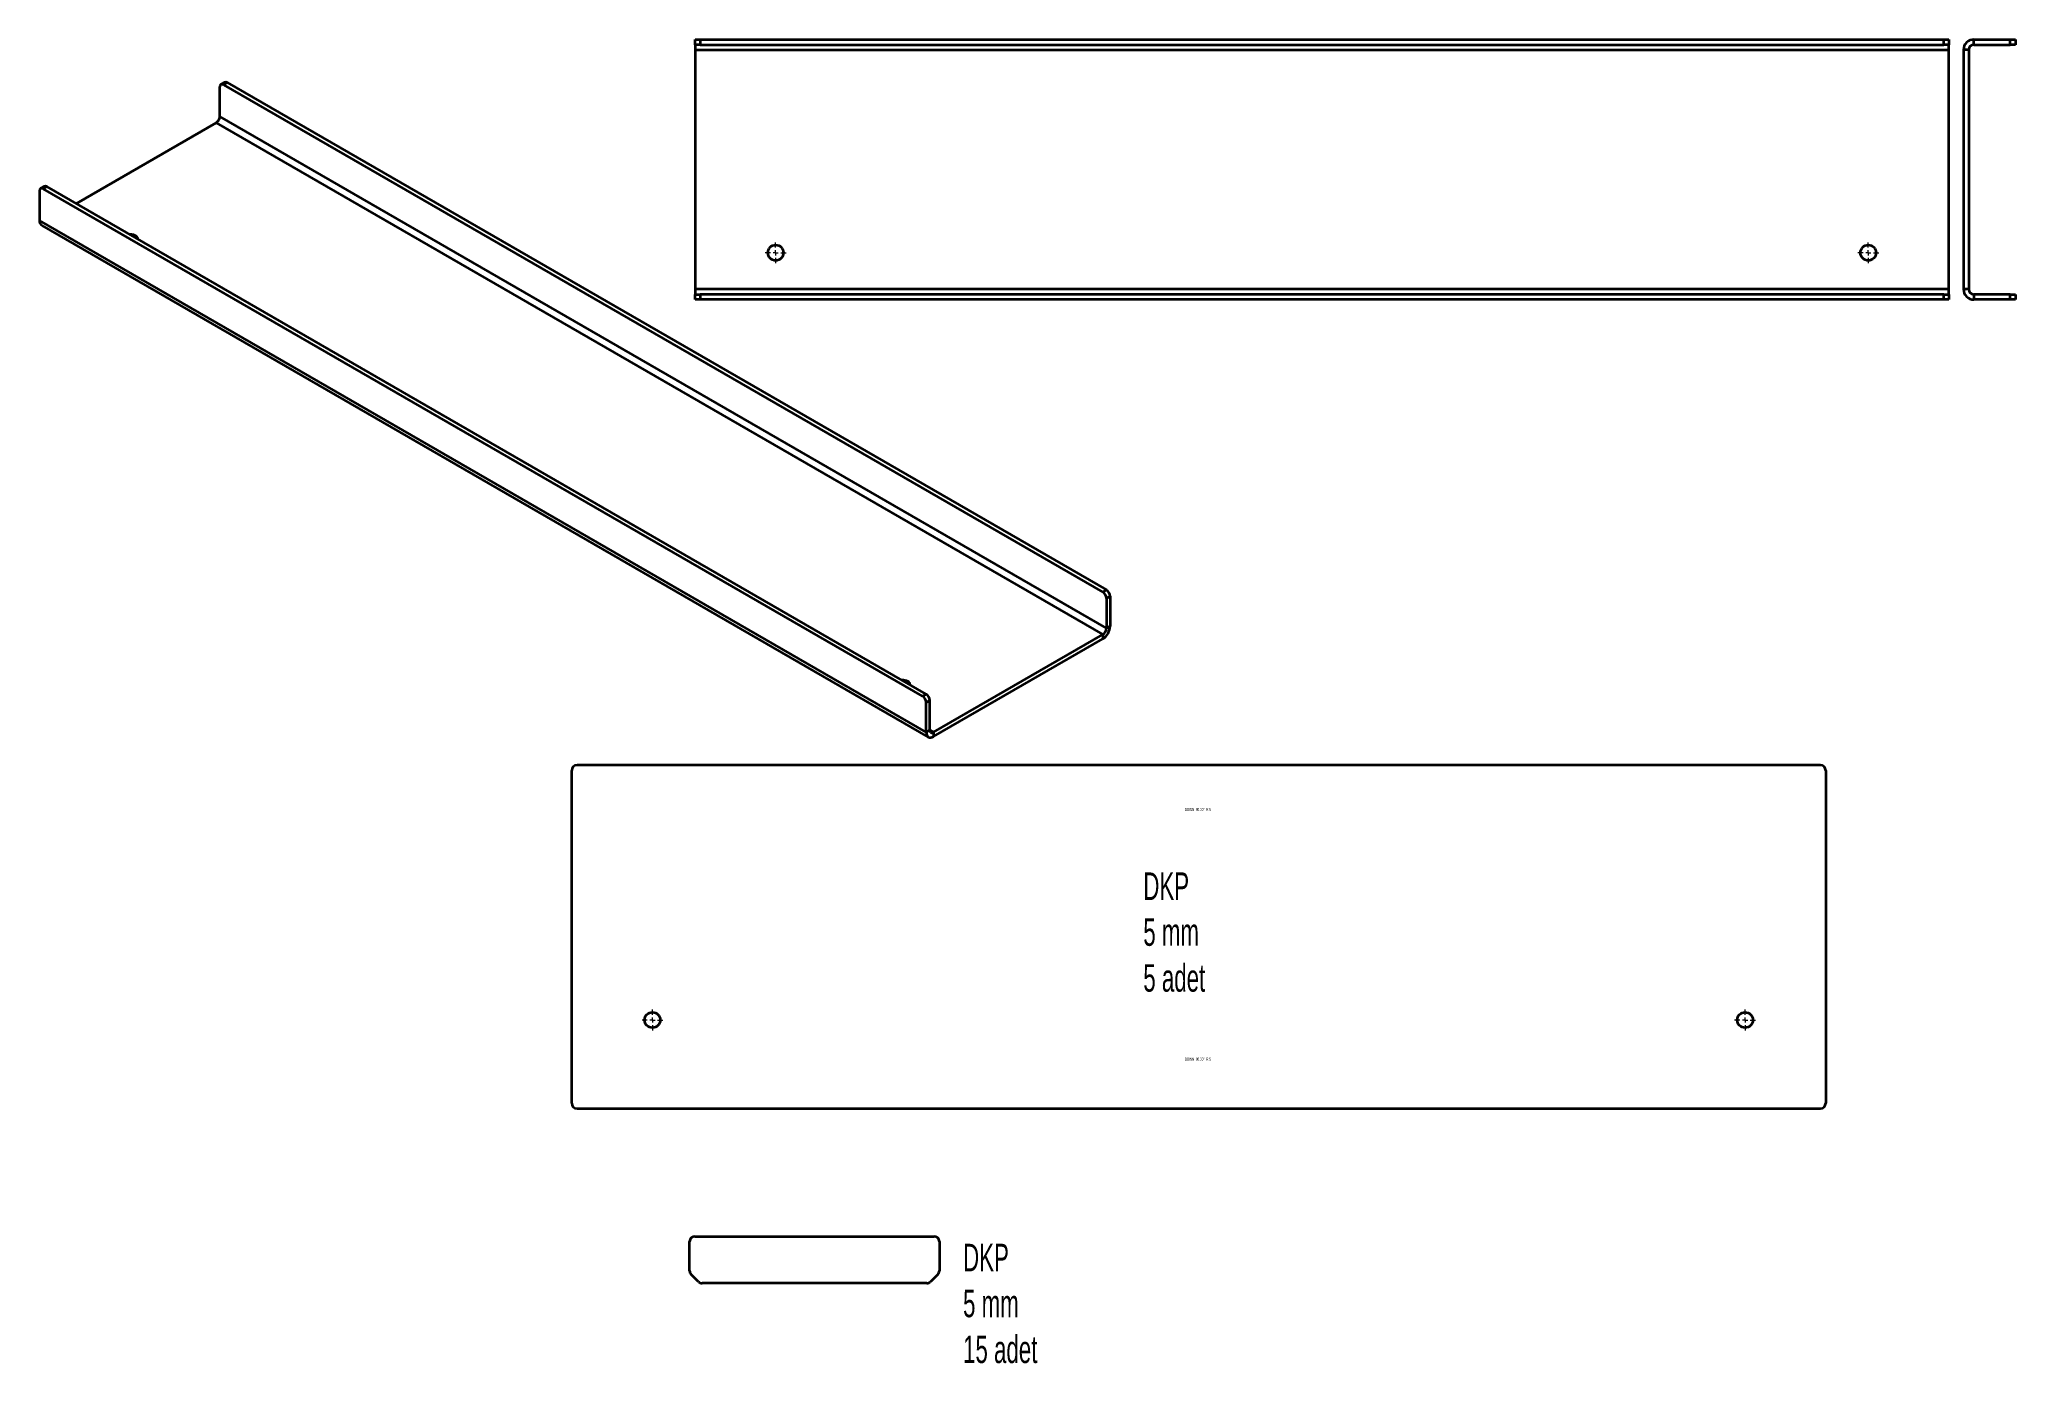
# Model space of a CAD drawing. Header units: millimetres. Extents: x -982 to 917, y -475 to 798.
import ezdxf

# ---------------------------------------------------------------- set-up
doc = ezdxf.new("R2010")
doc.units = ezdxf.units.MM
doc.styles.add('SLDTEXTSTYLE0', font='TXT', dxfattribs={"width": 0.605})
doc.styles.add('SLDTEXTSTYLE1', font='TXT', dxfattribs={"width": 0.574118})

# ---------------------------------------------------------------- blocks, each defined once
blk = doc.blocks.new('SW_CENTERMARKSYMBOL_0')
at = {"color": 0, "linetype": 'Continuous', "lineweight": 18}
for p, q in [((-5, 0), (-10, 0)), ((0, 0), (-2.5, 0)), ((0, 5), (0, 10)), ((0, 0), (0, 2.5)), ((0, 0), (0, -2.5)), ((0, 0), (2.5, 0)), ((5, 0), (10, 0)), ((0, -5), (0, -10))]:
    blk.add_line(p, q, dxfattribs=at)
blk = doc.blocks.new('SW_CENTERMARKSYMBOL_1')
at = {"color": 0, "linetype": 'Continuous', "lineweight": 18}
for p, q in [((-5, 0), (-10, 0)), ((0, 0), (-2.5, 0)), ((0, 5), (0, 10)), ((0, 0), (0, 2.5)), ((0, 0), (0, -2.5)), ((0, 0), (2.5, 0)), ((5, 0), (10, 0)), ((0, -5), (0, -10))]:
    blk.add_line(p, q, dxfattribs=at)
blk = doc.blocks.new('SW_CENTERMARKSYMBOL_2')
at = {"color": 0, "linetype": 'Continuous', "lineweight": 18}
for p, q in [((-5, 0), (-10, 0)), ((0, 0), (-2.5, 0)), ((0, 5), (0, 10)), ((0, 0), (0, 2.5)), ((0, 0), (0, -2.5)), ((0, 0), (2.5, 0)), ((5, 0), (10, 0)), ((0, -5), (0, -10))]:
    blk.add_line(p, q, dxfattribs=at)
blk = doc.blocks.new('SW_CENTERMARKSYMBOL_3')
at = {"color": 0, "linetype": 'Continuous', "lineweight": 18}
for p, q in [((-5, 0), (-10, 0)), ((0, 0), (-2.5, 0)), ((0, 5), (0, 10)), ((0, 0), (0, 2.5)), ((0, 0), (0, -2.5)), ((0, 0), (2.5, 0)), ((5, 0), (10, 0)), ((0, -5), (0, -10))]:
    blk.add_line(p, q, dxfattribs=at)
blk = doc.blocks.new('SW_CENTERMARKSYMBOL_4')
at = {"color": 0, "linetype": 'Continuous', "lineweight": 18}
for p, q in [((-5, 0), (-10, 0)), ((0, 0), (-2.5, 0)), ((0, 5), (0, 10)), ((0, 0), (0, 2.5)), ((0, 0), (0, -2.5)), ((0, 0), (2.5, 0)), ((5, 0), (10, 0)), ((0, -5), (0, -10))]:
    blk.add_line(p, q, dxfattribs=at)
blk = doc.blocks.new('SW_CENTERMARKSYMBOL_5')
at = {"color": 0, "linetype": 'Continuous', "lineweight": 18}
for p, q in [((-5, 0), (-10, 0)), ((0, 0), (-2.5, 0)), ((0, 5), (0, 10)), ((0, 0), (0, 2.5)), ((0, 0), (0, -2.5)), ((0, 0), (2.5, 0)), ((5, 0), (10, 0)), ((0, -5), (0, -10))]:
    blk.add_line(p, q, dxfattribs=at)

msp = doc.modelspace()

# ---------------------------------------------------------------- linework, layer by layer
at = {"color": 7, "linetype": 'Continuous', "lineweight": 35}
for p, q in [((-351.6, 793), (-351.6, 798)), ((-351.6, 798), (-346.6, 798)), ((-346.6, 798), (-346.6, 793)), ((-346.6, 798), (848.4, 798)), ((848.4, 793), (848.4, 798)), ((848.4, 798), (853.4, 798)), ((853.4, 798), (853.4, 793)), ((877.4, 793), (877.4, 798)), ((877.4, 798), (912.4, 798)), ((912.4, 793), (912.4, 798)), ((912.4, 798), (917.4, 798)), ((917.4, 798), (917.4, 793)), ((-346.6, 793), (-351.6, 793)), ((-351.6, 793), (-351.6, 788)), ((-351.6, 788), (853.4, 788)), ((-351.6, 788), (-351.6, 558)), ((-346.6, 793), (848.4, 793)), ((853.4, 793), (848.4, 793)), ((853.4, 788), (853.4, 793)), ((853.4, 558), (853.4, 788)), ((872.4, 788), (867.4, 788)), ((867.4, 788), (867.4, 558)), ((872.4, 788), (872.4, 558)), ((877.4, 793), (912.4, 793)), ((917.4, 793), (912.4, 793)), ((-808.3, 723.9), (-808.3, 752.5)), ((-803.7, 756.8), (-807.2, 754.8)), ((-801.2, 756.6), (-804.7, 754.5)), ((-804.7, 754.5), (40.3, 266.7)), ((-801.2, 756.6), (43.8, 268.8)), ((43.8, 232), (-808.3, 723.9)), ((-811.8, 717.8), (-946.1, 640.2)), ((-811.8, 717.8), (40.3, 225.9)), ((-981.5, 652.5), (-981.5, 623.9)), ((-976.9, 656.8), (-980.5, 654.8)), ((-974.4, 656.6), (-978, 654.5)), ((-133, 166.7), (-978, 654.5)), ((-129.4, 168.8), (-974.4, 656.6)), ((-129.4, 132), (-981.5, 623.9)), ((-979.4, 619.3), (-127.4, 127.4)), ((-351.6, 558), (-351.6, 553)), ((853.4, 558), (-351.6, 558)), ((-351.6, 548), (-351.6, 553)), ((-351.6, 553), (-346.6, 553)), ((-346.6, 553), (-346.6, 548)), ((848.4, 553), (-346.6, 553)), ((848.4, 548), (848.4, 553)), ((848.4, 553), (853.4, 553)), ((853.4, 553), (853.4, 558)), ((853.4, 553), (853.4, 548)), ((872.4, 558), (867.4, 558)), ((877.4, 553), (877.4, 548)), ((912.4, 553), (877.4, 553)), ((912.4, 548), (912.4, 553)), ((912.4, 553), (917.4, 553)), ((917.4, 553), (917.4, 548)), ((-346.6, 548), (-351.6, 548)), ((848.4, 548), (-346.6, 548)), ((853.4, 548), (848.4, 548)), ((912.4, 548), (877.4, 548)), ((917.4, 548), (912.4, 548)), ((40.3, 266.7), (43.8, 268.8)), ((47.3, 262.7), (43.8, 260.6)), ((43.8, 260.6), (43.8, 232)), ((47.3, 262.7), (47.3, 234.1)), ((43.8, 232), (47.3, 234.1)), ((-122.4, 132), (40.3, 225.9)), ((-122.4, 127.9), (40.3, 221.8)), ((40.3, 225.9), (40.3, 221.8)), ((-133, 166.7), (-129.4, 168.8)), ((-125.9, 162.6), (-129.4, 160.6)), ((-129.4, 132), (-129.4, 160.6)), ((-125.9, 134.1), (-125.9, 162.6)), ((-125.9, 134.1), (-129.4, 132)), ((-122.4, 132), (-125.9, 134.1)), ((-122.4, 132), (-122.4, 127.9)), ((-470, -224.6), (-470, 95.4)), ((730, 100.4), (-465, 100.4)), ((735, 95.4), (735, -224.6)), ((-465, -229.6), (730, -229.6)), ((-356.8, -385.6), (-356.8, -357.6)), ((-351.8, -352.6), (-121.8, -352.6)), ((-116.8, -357.6), (-116.8, -385.6)), ((-348.2, -396.2), (-355.3, -389.1)), ((-128.9, -397.6), (-344.7, -397.6)), ((-118.2, -389.1), (-125.3, -396.2))]:
    msp.add_line(p, q, dxfattribs=at)
at = {"color": 7, "linetype": 'Continuous', "lineweight": 35, "flags": 128}
for points in [[(-895.3, 610.9), (-894.7, 610.9), (-893.1, 610.8), (-891.5, 610.4), (-890.2, 609.9), (-889, 609.3), (-888.2, 608.5), (-887.6, 607.6), (-887.4, 606.7), (-887.4, 606.3)], [(-129.4, 132), (-129.3, 130.5), (-128.9, 129.2), (-128.2, 128.2), (-127.4, 127.4), (-126.3, 127), (-125.1, 127), (-123.7, 127.3), (-122.4, 127.9)]]:
    msp.add_lwpolyline(points, dxfattribs=at)
at = {"color": 7, "linetype": 'Continuous', "lineweight": 35}
for centre in [(-274.1, 593), (775.9, 593), (-392.5, -144.6), (657.5, -144.6)]:
    msp.add_circle(centre, 7.5, dxfattribs=at)
for centre, radius, start, end in [((877.4, 788), 10, 90, 180), ((877.4, 788), 5, 90, 180), ((-806.1, 752.8), 2.18, 50.7967, 189.214), ((-802.6, 754.5), 2.51, 54.3824, 114.3071), ((-815.9, 724.3), 7.68, 302.6055, 357.3945), ((-979.3, 652.8), 2.18, 50.7967, 189.214), ((-975.9, 654.5), 2.51, 54.3824, 114.3071), ((-976.6, 623.4), 4.93, 173.7012, 234.9867), ((877.4, 558), 10, 180, 270), ((877.4, 558), 5, 180, 270), ((36.1, 260.3), 7.68, 2.6055, 57.3945), ((39.7, 262.3), 7.68, 2.6055, 57.3945), ((32, 234.8), 15.4, 302.6055, 357.3945), ((36.1, 232.4), 7.68, 302.6055, 357.3945), ((-152.3, 171.2), 11, 62.1688, 92.9139), ((-148.5, 177.7), 3.62, 0.4778, 66.6075), ((-137.1, 160.3), 7.68, 2.6055, 57.3945), ((-133.6, 162.3), 7.68, 2.6055, 57.3945), ((-123.7, 133.7), 2.18, 170.786, 309.2033), ((-465, 95.4), 5, 90, 180), ((730, 95.4), 5, 0, 90), ((-465, -224.6), 5, 180, 270), ((730, -224.6), 5, 270, 0), ((-351.8, -357.6), 5, 90, 180), ((-121.8, -357.6), 5, 0, 90), ((-351.8, -385.6), 5, 180, 225), ((-344.7, -392.6), 5, 225, 270), ((-128.9, -392.6), 5, 270, 315), ((-121.8, -385.6), 5, 315, 0)]:
    msp.add_arc(centre, radius, start, end, dxfattribs=at)

# ---------------------------------------------------------------- block references
at = {"color": 7, "linetype": 'Continuous', "lineweight": 18}
for name, p in [('SW_CENTERMARKSYMBOL_5', (-274.1, 593)), ('SW_CENTERMARKSYMBOL_4', (775.9, 593)), ('SW_CENTERMARKSYMBOL_0', (-392.5, -144.6)), ('SW_CENTERMARKSYMBOL_2', (-392.5, -144.6)), ('SW_CENTERMARKSYMBOL_1', (657.5, -144.6)), ('SW_CENTERMARKSYMBOL_3', (657.5, -144.6))]:
    msp.add_blockref(name, p, dxfattribs=at)

# ---------------------------------------------------------------- texts
at = {"color": 7, "linetype": 'Continuous', "lineweight": 18, "char_height": 3, "attachment_point": 2, "style": 'SLDTEXTSTYLE1'}
for insert in [(131.6, 59.3), (131.6, -180.7)]:
    msp.add_mtext('DOWN  90.00°  R 5', dxfattribs=dict(at, insert=insert))
at = {"color": 7, "linetype": 'Continuous', "lineweight": 0, "char_height": 26.458, "attachment_point": 1, "style": 'SLDTEXTSTYLE0'}
for s, insert in [('DKP^J5 mm^J5 adet', (79.2, -2.7)), ('DKP^J5 mm^J15 adet', (-94, -359.7))]:
    msp.add_mtext(s, dxfattribs=dict(at, insert=insert))

doc.saveas('drawing.dxf')
